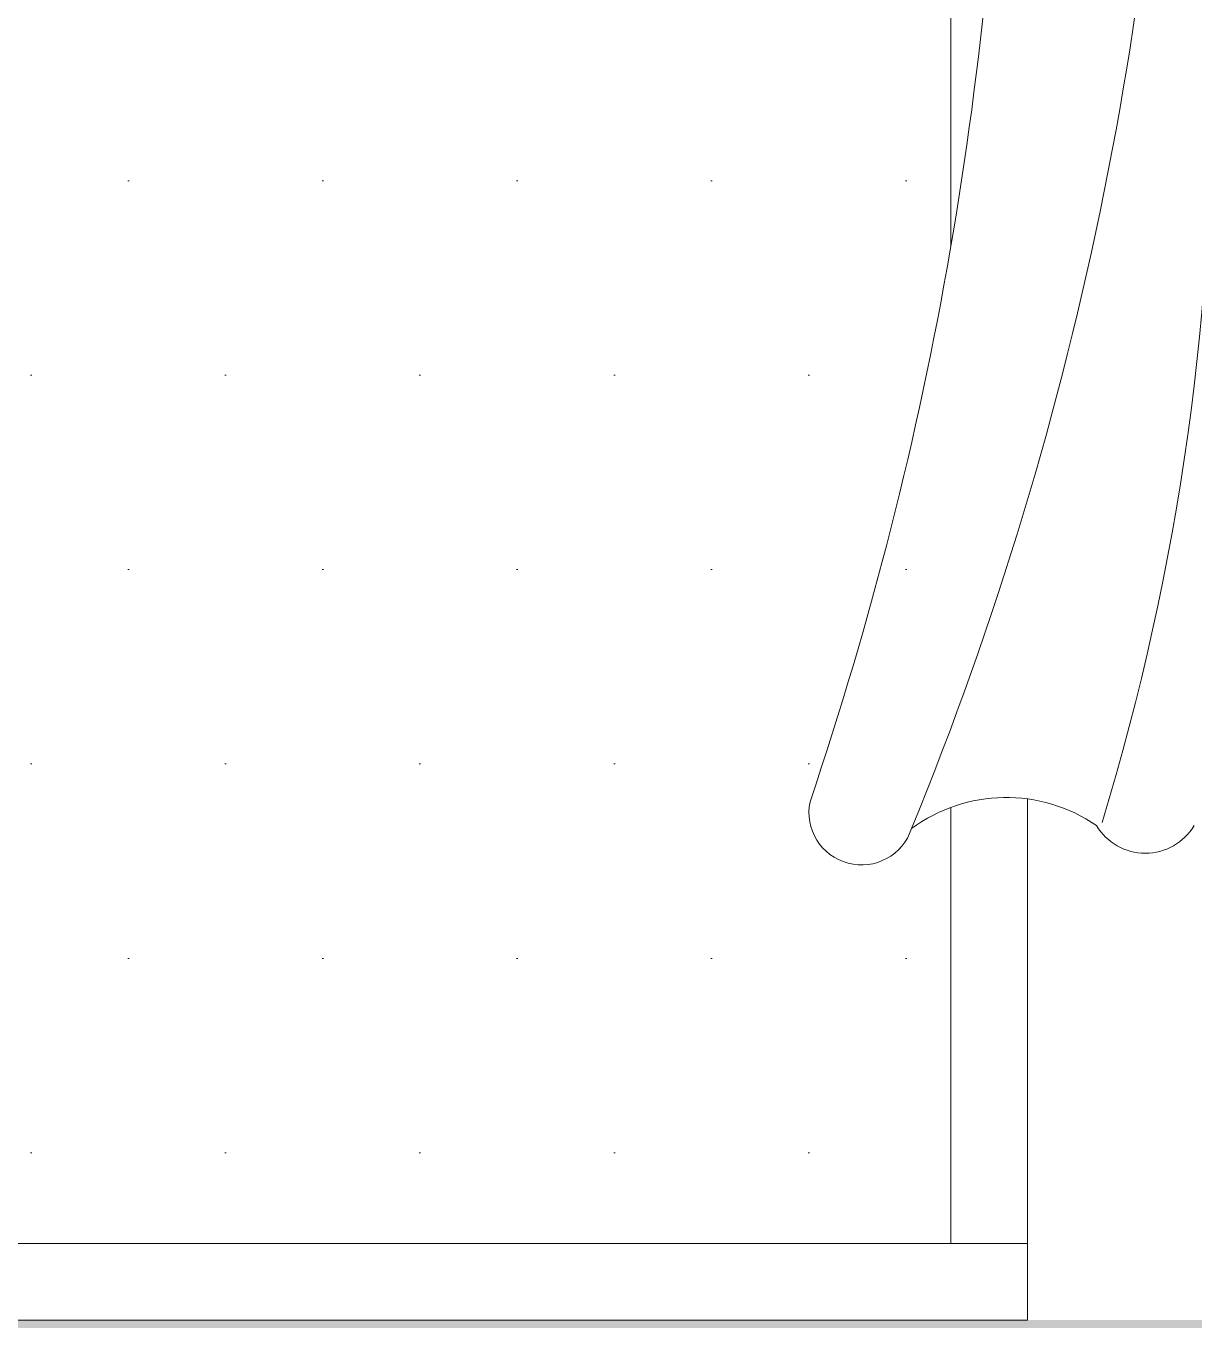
# Model space of a CAD drawing. Header units: millimetres. Extents: x -213 to 151, y -74 to 135.
# Drawn here: x 78.312 to 79.075, y -50.847 to -50.002 of the extents above; entities that cross this region are included whole.
import ezdxf

# ---------------------------------------------------------------- set-up
doc = ezdxf.new("R2010")
doc.units = ezdxf.units.MM
doc.header["$LTSCALE"] = 15
doc.layers.add('PH', color=8, linetype='Continuous')

# ---------------------------------------------------------------- blocks, each defined once
blk = doc.blocks.new('dfgh')
at = {"layer": 'PH', "lineweight": 0}
for centre, radius, start, end in [((717491.4, -39632.16), 1651.58, 343.02974, 18.94391), ((716831.24, -39251.33), 2286.1, 337.71545, 359.56077), ((716608.54, -39331.62), 2398.39, 341.29786, 359.07781), ((718913.93, -40107.61), 34.35, 168.32009, 341.98852), ((719008.43, -40202.14), 104.23, 55.50009, 126.38732), ((719099.34, -40097.18), 37.14, 210.88146, 329.11854)]:
    blk.add_arc(centre, radius, start, end, dxfattribs=at)
blk = doc.blocks.new('errt')
at = {"linetype": 'Continuous', "lineweight": 0}
h = blk.add_hatch(dxfattribs=at)
h.set_pattern_fill('DOTS', color=252, scale=80)
h.set_pattern_definition([(0, (303740.45, -38800), (63.5, 127), [0, -127])])
h.paths.add_polyline_path([(717272.3, -37889.38), (716472.3, -37889.38), (716472.3, -39532.21), (717272.3, -39532.21)])
h.paths.add_polyline_path([(718122.3, -37889.38), (717322.3, -37889.38), (717322.3, -39524.28), (718122.3, -39524.28)])
h.paths.add_polyline_path([(718972.3, -37889.38), (718172.3, -37889.38), (718172.3, -40289.38), (718972.3, -40289.38)])
at = {"color": 252, "linetype": 'Continuous', "lineweight": 0}
for p, q in [((718972.3, -39637.76), (718972.3, -38990.15)), ((718972.3, -40289.38), (718972.3, -40004.37)), ((717929.95, -40289.38), (719022.3, -40289.38)), ((719022.3, -40339.38), (716422.3, -40339.38))]:
    blk.add_line(p, q, dxfattribs=at)
blk.add_lwpolyline([(716422.3, -39998.84), (716422.3, -40339.38), (719022.3, -40339.38), (719022.3, -39998.84)], dxfattribs=at)
blk.add_blockref('dfgh', (0, 100), dxfattribs=at)

msp = doc.modelspace()

# ---------------------------------------------------------------- hatches: boundary and pattern name
at = {"linetype": 'Continuous', "lineweight": 13}
h = msp.add_hatch(color=256, dxfattribs=at)
h.dxf.hatch_style = 1
h.paths.add_polyline_path([(69.26632, -50.84729), (69.26632, -50.94729), (100.86632, -50.94729), (100.86632, -51.04729), (100.86632, -50.84729)])

# ---------------------------------------------------------------- block references
at = {"linetype": 'Continuous', "lineweight": 13, "xscale": 0.001, "yscale": 0.001, "zscale": 0.001}
msp.add_blockref('errt', (-640.05597, -10.50791), dxfattribs=at)

doc.saveas('drawing.dxf')
